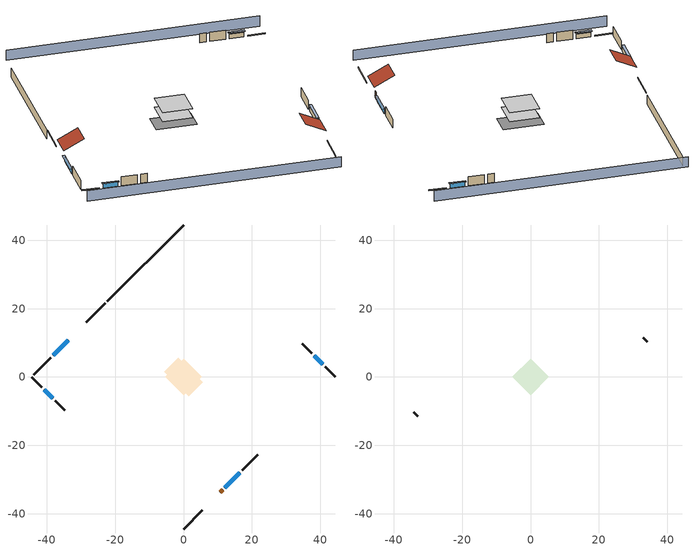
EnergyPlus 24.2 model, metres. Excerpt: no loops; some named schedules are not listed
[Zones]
conditioned space
 floor adiabatic (AdiabaticFloorConstruction): -5.34,0 0,5.34 5.34,0 0,-5.34 z0.3
 floor foundation (Slab1 construction): -5.57,1.59 -1.59,5.57 5.57,-1.59 1.59,-5.57 z-2.13
 wall outside (RimJoist1 construction): -22.94,21.56 -28.46,16.05 z0.3:0.61
 wall outside (RimJoist2 construction): 44.51,0 41.45,3.06 z0.3:0.61
 wall outside (RimJoist3 construction): 0,-44.51 5.52,-38.99 z0.3:0.61
 wall outside (RimJoist4 construction): -44.51,0 -41.45,-3.06 z0.3:0.61
 wall outside (AdiabaticWallConstruction 1): 10.82,-33.68 11.47,-33.04 z0.3:2.34
 wall outside (AdiabaticWallConstruction): -33.77,10.74 -38.18,6.33 / 12.13,-32.38 16.54,-27.97 z0.3:1.49; 40.79,3.72 38.28,6.23 / -40.79,-3.72 -38.28,-6.23 z0.3:1.46
 wall outside (Wall1 construction): -38.83,5.67 -43.85,0.66 z0.3:2.74
 wall outside (Wall2 construction): 37.62,6.89 34.83,9.68 z0.3:2.74
 wall outside (Wall3 construction): 17.19,-27.31 21.67,-22.83 z0.3:2.74
 wall outside (Wall4 construction): -37.62,-6.89 -34.83,-9.68 z0.3:2.74
 wall foundation (FoundationWall1 construction): 0,44.51 -22.29,22.22 z-2.13:0.3
 window (WindowConstruction): -33.77,10.74 -38.18,6.33 z0.3:1.49
 window (WindowConstruction 1): 40.79,3.72 38.28,6.23 z0.3:1.46
 window (WindowConstruction 2): 12.13,-32.38 16.54,-27.97 z0.3:1.49
 window (WindowConstruction 3): -40.79,-3.72 -38.28,-6.23 z0.3:1.46
 door (Door): 10.82,-33.68 11.47,-33.04 z0.3:2.34
 ceiling adiabatic (AdiabaticFloorConstruction): 0,-5.34 5.34,0 0,5.34 -5.34,0 z0.3
attic - vented
 floor to conditioned space (Floor1 construction Reversed): -5.34,0 0,5.34 5.34,0 0,-5.34 z2.74
 wall outside (Wall5 construction): 34.17,10.33 33.03,11.48 z0.3:2.74
 wall outside (Wall6 construction): -34.17,-10.33 -33.03,-11.48 z0.3:2.74
 roof outside (Roof1 construction): -33.11,11.4,2.74 -29.54,7.83,5.27 -25.55,11.82,5.27 -29.12,15.39,2.74
 roof outside (Roof2 construction): 10.17,-34.34,2.74 6.6,-30.77,5.27 2.6,-34.76,5.27 6.17,-38.33,2.74
shading: -47.74,-3.23 -3.23,-47.74 / 47.74,3.23 3.23,47.74 z0:2.74; -38.39,6.11 -33.55,10.96 -33.98,11.39 -38.82,6.55 z1.8; 38.06,6.45 41,3.5 41.44,3.93 38.49,6.88 z1.77; 16.75,-27.75 11.91,-32.59 12.34,-33.03 17.18,-28.18 z1.8; -38.06,-6.45 -41,-3.5 -41.44,-3.93 -38.49,-6.88 z1.77
[Building]
Building 1: Terrain=Suburbs
[Site:Location]
Portland Intl Arpt_OR: Latitude {deg}=45.59; Longitude {deg}=-122.6; Time Zone {hr}=-8; Elevation {m}=33; Keep Site Location Information=Yes
[Site:GroundTemperature:Shallow]
10.2558, 8.96328, 8.85977, 9.47314, 11.9355, 14.3863, 16.5111, 17.8571, 17.9714, 16.8767, 14.8061, 12.4304
[Site:WaterMainsTemperature]
Calculation Method=Schedule; Temperature Schedule=mains temperature schedule
[Material] Roughness=Rough; Thermal Absorptance=0.9
Name | Thickness {m} | Conductivity {W/m-K} | Density {kg/m3} | Specific Heat {J/kg-K} | Solar Absorptance | Visible Absorptance
ceiling stud and cavity | 0.1397 | 0.118061 | 65.682 | 1177.47 | 0.7 | 0.7
concrete 4.0 in. | 0.1016 | 1.803125 | 2242.8 | 837.4 | 0.7 | 0.7
concrete 8.0 in. | 0.2032 | 1.803125 | 2242.8 | 837.4 | 0.7 | 0.7
door material | 0.04445 | 0.0612267 | 512.64 | 1214.23 | 0.7 | 0.7
floor covering | 0.0127 | 0.0450781 | 54.468 | 1339.84 | 0.9 | 0.9
floor covering 1 | 0.0127 | 0.0433444 | 54.468 | 1339.84 | 0.6 | 0.6
floor rigid ins; wall rigid ins | 0.512978 | 0.029427 | 32.04 | 1214.23 | 0.7 | 0.7
floor stud and cavity | 0.1397 | 1.75129 | 37.0049 | 1207.88 | 0.7 | 0.7
furniture material conditioned space 1 | 0.1524 | 0.115458 | 640.8 | 1214.23 | 0.6 | 0.6
gypsum board | 0.0127 | 0.160291 | 801 | 837.4 | 0.6 | 0.6
gypsum board 1 | 0.0127 | 0.160291 | 801 | 837.4 | 0.7 | 0.7
osb sheathing 0.5 in. | 0.0127 | 0.115458 | 512.64 | 1214.23 | 0.6 | 0.6
osb sheathing 0.5 in. 1 | 0.0127 | 0.115458 | 512.64 | 1214.23 | 0.7 | 0.7
osb sheathing 0.75 in. | 0.01905 | 0.115458 | 512.64 | 1214.23 | 0.7 | 0.7
rim joist stud and cavity | 0.0508 | 0.178688 | 50.32683 | 1063.81 | 0.6 | 0.6
roof rigid ins | 0.00329814 | 0.029427 | 32.04 | 1214.23 | 0.7 | 0.7
slate or tile shingles | 0.01905 | 0.840978 | 1899.972 | 799.717 | 0.75 | 0.75
wall stud and cavity | 0.1397 | 0.550994 | 139.0536 | 1170.24 | 0.7 | 0.7
wall stud and cavity 1 | 0.1397 | 0.727959 | 139.0536 | 1170.24 | 0.6 | 0.6
wall stud and cavity 2 | 0.0889 | 0.380278 | 52.3479 | 1209.89 | 0.7 | 0.7
wall stud and cavity 3 | 0.0889 | 0.391764 | 83.0341 | 1211.67 | 0.7 | 0.7
wood siding | 0.0254 | 0.102417 | 544.68 | 1172.36 | 0.85 | 0.85
wood siding 1; wood siding 2 | 0.0254 | 0.102417 | 544.68 | 1172.36 | 0.7 | 0.7
[WindowMaterial:SimpleGlazingSystem]
WindowMaterial: U-Factor {W/m2-K}=2.15764; Solar Heat Gain Coefficient=0.44
[Construction]
AdiabaticFloorConstruction: floor stud and cavity, floor rigid ins, osb sheathing 0.75 in., floor covering 1
AdiabaticWallConstruction: wood siding 1, wall rigid ins, wall stud and cavity 2, gypsum board
AdiabaticWallConstruction 1: wood siding 2, wall rigid ins, wall stud and cavity 2, gypsum board
Door: door material
Floor1 construction Reversed: gypsum board, ceiling stud and cavity
FoundationWall1 construction: concrete 8.0 in., gypsum board 1
furniture construction conditioned space 1: furniture material conditioned space 1
PartitionWallConstruction: gypsum board, wall stud and cavity 3, gypsum board
RimJoist1 construction; RimJoist2 construction; RimJoist3 construction; RimJoist4 construction: wood siding, rim joist stud and cavity
Roof1 construction; Roof2 construction: slate or tile shingles, roof rigid ins, osb sheathing 0.5 in.
Slab1 construction: concrete 4.0 in., floor covering
Wall1 construction; Wall2 construction; Wall3 construction; Wall4 construction: wood siding, osb sheathing 0.5 in. 1, wall stud and cavity, gypsum board
Wall5 construction; Wall6 construction: wood siding, osb sheathing 0.5 in. 1, wall stud and cavity 1
WindowConstruction; WindowConstruction 1; WindowConstruction 2; WindowConstruction 3: WindowMaterial
[Zone] Multiplier=1; Part of Total Floor Area=Yes
Name | Volume {m3}
attic - vented | 32.1115
conditioned space | 278.185
[Space]
Name | Zone | Volume {m3}
attic - vented 1 | attic - vented | 32.1115
conditioned space 1 | conditioned space | 278.185
[ZoneInfiltration:EffectiveLeakageArea]
infil attic - vented 1: Zone or Space=attic - vented 1; Schedule=Always On Discrete; Effective Air Leakage Area {cm2}=1901.23; Stack Coefficient=0.000117438; Wind Coefficient=3.29481e-05
[ZoneMixing]
whole house fan mix: Zone or Space=attic - vented; Schedule=Always On Continuous; Design Flow Rate Calculation Method=Flow/Zone; Design Flow Rate {m3/s}=0; Source Zone or Space=conditioned space
[SurfaceProperty:ExposedFoundationPerimeter]
Slab1: Exposed Perimeter Calculation Method=TotalExposedPerimeter; Total Exposed Perimeter {m}=31.51632
[SurfaceProperty:IncidentSolarMultiplier] Incident Solar Multiplier=1; Incident Solar Multiplier Schedule=trans schedule winter=0.85 summer=0.7
Window1; Window2; Window3; Window4
[InternalMass] Zone or ZoneList=conditioned space; Space or SpaceList=conditioned space 1
Name | Construction | Surface Area {m2}
furniture mass conditioned space 1 | furniture construction conditioned space 1 | 45.63397
partition wall mass | PartitionWallConstruction | 114.085
[Lights]
interior lighting: Zone or ZoneList or Space or SpaceList=conditioned space 1; Schedule=lighting_interior; Design Level Calculation Method=LightingLevel; Lighting Level {W}=287.662; Return Air Fraction=0; Fraction Radiant=0.6; Fraction Visible=0.2; Fraction Replaceable=1
[People]
occupants: Zone or ZoneList or Space or SpaceList=conditioned space 1; Number of People Schedule=occupants; Number of People Calculation Method=People; Number of People=5; Fraction Radiant=0.314171; Sensible Heat Fraction=0.56303; Activity Level Schedule=occupants activity schedule; Carbon Dioxide Generation Rate {m3/s-W}=0; Enable ASHRAE 55 Comfort Warnings=No; Mean Radiant Temperature Calculation Type=EnclosureAveraged
[ElectricEquipment] Zone or ZoneList or Space or SpaceList=conditioned space 1; Design Level Calculation Method=EquipmentLevel
Name | Schedule | Design Level {W} | Fraction Latent | Fraction Radiant | Fraction Lost
ceiling fan | ceiling_fan | 17.5701 | 0 | 0.558 | 0
clothes dryer | clothes_dryer | 2657.84 | 0.015 | 0.081 | 0.85
clothes washer | clothes_washer | 278.563 | 0.03 | 0.162 | 0.7
cooking range | cooking_range | 69.733 | 0.16 | 0.384 | 0.2
fridge | fridge schedule | 43.7215 | 0 | 0.6 | 0
fridge 1 | fridge schedule 1 | 80.4475 | 0 | 0.6 | 0
mech vent bath fan 0 | mech vent bath fan 0 schedule | 15 | 0 | 0 | 1
mech vent house fan | mech vent house fan schedule | 0 | 0 | 0 | 1
mech vent house fan cfis | mech vent house fan cfis schedule | 0 | 0 | 0 | 0
mech vent range fan 0 | mech vent range fan 0 schedule | 30 | 0 | 0 | 1
misc plug loads | plug_loads_other | 424.016 | 0.021 | 0.558 | 0.049
misc tv | plug_loads_tv | 701.843 | 0 | 0.6 | 0
whole house fan | Always On Discrete | 0 | 0 | 0 | 1
[OtherEquipment] Zone or ZoneList or Space or SpaceList=conditioned space 1; Design Level Calculation Method=EquipmentLevel
Name | Fuel Type | Schedule | Design Level {W} | Fraction Latent | Fraction Radiant | Fraction Lost
clothes dryer 1 | Electricity | clothes_dryer | 0 | 0.015 | 0.081 | 0.85
cooking range 1 | NaturalGas | cooking_range | 2043.67 | 0.16 | 0.384 | 0.2
general water use latent | None | general water use schedule | 99.529 | 1 | 0 | 0
general water use sensible | None | general water use schedule | -98.09 | 0 | 0.6 | 0
mech vent house fan latent load; water heater lat | None | Always On Discrete | 0 | 1 | 0 | 0
mech vent house fan sensible load; water heater sens | None | Always On Discrete | 0 | 0 | 0 | 0
water heater energy adjustment1 | Electricity | Always On Discrete | 0.01 | 0 | 0 | 1
[ZoneInfiltration:DesignFlowRate] Zone or ZoneList or Space or SpaceList=conditioned space 1; Schedule=Always On Discrete; Design Flow Rate Calculation Method=Flow/Zone; Design Flow Rate {m3/s}=0
infil flow; natural vent flow; whole house fan flow
[Foundation:Kiva]
Foundation Kiva 1: Initial Indoor Air Temperature {C}=21.1111; Wall Height Above Grade {m}=0.3048; Wall Depth Below Slab {m}=0.2032
[Foundation:Kiva:Settings]
Soil Conductivity {W/m-K}=1.3848; Soil Density {kg/m3}=1842.3; Soil Specific Heat {J/kg-K}=418.7; Ground Solar Absorptivity=0.9; Ground Thermal Absorptivity=0.9; Ground Surface Roughness {m}=0.03; Far-Field Width {m}=40; Deep-Ground Boundary Condition=ZeroFlux; Deep-Ground Depth {m}=40; Minimum Cell Dimension {m}=0.2; Maximum Cell Growth Coefficient=3; Simulation Timestep=Timestep
[Exterior:Lights]
exterior lighting: Schedule=exterior lighting schedule; Design Level {W}=9.28603
[EnergyManagementSystem:GlobalVariable]
infil_program_Qfan
infil_program_Qinf
natural_vent_program_Qnv
natural_vent_program_Qwhf
[EnergyManagementSystem:Sensor]
Name | Output:Variable or Output:Meter Index Key | Output:Variable or Output:Meter
airflow_gain | infil flow | Infiltration Sensible Heat Gain Energy
airflow_gain_1 | natural vent flow | Infiltration Sensible Heat Gain Energy
airflow_gain_2 | whole house fan flow | Infiltration Sensible Heat Gain Energy
airflow_loss | infil flow | Infiltration Sensible Heat Loss Energy
airflow_loss_1 | natural vent flow | Infiltration Sensible Heat Loss Energy
airflow_loss_2 | whole house fan flow | Infiltration Sensible Heat Loss Energy
clg_load_cond |  | Cooling:EnergyTransfer:Zone:CONDITIONED SPACE
clg_sp_s; clg_sp_s_1 | cooling setpoint | Schedule Value
clothes_dryer_exhaust_0_sch_s | clothes_dryer | Schedule Value
cool_season | cooling season schedule | Schedule Value
htg_load_cond |  | Heating:EnergyTransfer:Zone:CONDITIONED SPACE
htg_sp_s; htg_sp_s_1 | heating setpoint | Schedule Value
ig_ee_conv | ceiling fan | Electric Equipment Convective Heating Energy
ig_ee_conv_1 | clothes dryer | Electric Equipment Convective Heating Energy
ig_ee_conv_3 | cooking range | Electric Equipment Convective Heating Energy
ig_ee_conv_4 | fridge | Electric Equipment Convective Heating Energy
ig_ee_conv_5 | fridge 1 | Electric Equipment Convective Heating Energy
ig_ee_conv_6 | misc plug loads | Electric Equipment Convective Heating Energy
ig_ee_conv_7 | misc tv | Electric Equipment Convective Heating Energy
ig_ee_conv_8 | whole house fan | Electric Equipment Convective Heating Energy
ig_ee_rad | ceiling fan | Electric Equipment Radiant Heating Energy
ig_ee_rad_1 | clothes dryer | Electric Equipment Radiant Heating Energy
ig_ee_rad_3 | cooking range | Electric Equipment Radiant Heating Energy
ig_ee_rad_4 | fridge | Electric Equipment Radiant Heating Energy
ig_ee_rad_5 | fridge 1 | Electric Equipment Radiant Heating Energy
ig_ee_rad_6 | misc plug loads | Electric Equipment Radiant Heating Energy
ig_ee_rad_7 | misc tv | Electric Equipment Radiant Heating Energy
ig_ee_rad_8 | whole house fan | Electric Equipment Radiant Heating Energy
ig_lgt_conv | interior lighting | Lights Convective Heating Energy
ig_lgt_rad | interior lighting | Lights Radiant Heating Energy
ig_lgt_vis | interior lighting | Lights Visible Radiation Heating Energy
ig_oe_conv | clothes dryer 1 | Other Equipment Convective Heating Energy
ig_oe_conv_1 | cooking range 1 | Other Equipment Convective Heating Energy
ig_oe_conv_2 | general water use latent | Other Equipment Convective Heating Energy
ig_oe_conv_3 | general water use sensible | Other Equipment Convective Heating Energy
ig_oe_conv_4 | water heater energy adjustment1 | Other Equipment Convective Heating Energy
ig_oe_conv_5 | water heater lat | Other Equipment Convective Heating Energy
ig_oe_conv_6 | water heater sens | Other Equipment Convective Heating Energy
ig_oe_rad | clothes dryer 1 | Other Equipment Radiant Heating Energy
ig_oe_rad_1 | cooking range 1 | Other Equipment Radiant Heating Energy
ig_oe_rad_2 | general water use latent | Other Equipment Radiant Heating Energy
ig_oe_rad_3 | general water use sensible | Other Equipment Radiant Heating Energy
ig_oe_rad_4 | water heater energy adjustment1 | Other Equipment Radiant Heating Energy
ig_oe_rad_5 | water heater lat | Other Equipment Radiant Heating Energy
ig_oe_rad_6 | water heater sens | Other Equipment Radiant Heating Energy
ig_ppl_conv | occupants | People Convective Heating Energy
ig_ppl_rad | occupants | People Radiant Heating Energy
im_conv | furniture mass conditioned space 1 | Surface Inside Face Convection Heat Gain Energy
im_conv_1 | partition wall mass | Surface Inside Face Convection Heat Gain Energy
im_ig | furniture mass conditioned space 1 | Surface Inside Face Internal Gains Radiation Heat Gain Energy
im_ig_1 | partition wall mass | Surface Inside Face Internal Gains Radiation Heat Gain Energy
im_lgt | furniture mass conditioned space 1 | Surface Inside Face Lights Radiation Heat Gain Energy
im_lgt_1 | partition wall mass | Surface Inside Face Lights Radiation Heat Gain Energy
im_sol | furniture mass conditioned space 1 | Surface Inside Face Solar Radiation Heat Gain Energy
im_sol_1 | partition wall mass | Surface Inside Face Solar Radiation Heat Gain Energy
im_surf | furniture mass conditioned space 1 | Surface Inside Face Net Surface Thermal Radiation Heat Gain Energy
im_surf_1 | partition wall mass | Surface Inside Face Net Surface Thermal Radiation Heat Gain Energy
mech_vent_bath_fan_0_sch_s | mech vent bath fan 0 schedule | Schedule Value
mech_vent_range_fan_0_sch_s | mech vent range fan 0 schedule | Schedule Value
mv_conv | mech vent bath fan 0 | Electric Equipment Convective Heating Energy
mv_conv_1 | mech vent house fan | Electric Equipment Convective Heating Energy
mv_conv_2 | mech vent house fan cfis | Electric Equipment Convective Heating Energy
mv_conv_3 | mech vent range fan 0 | Electric Equipment Convective Heating Energy
mv_conv_4 | mech vent house fan latent load | Other Equipment Convective Heating Energy
mv_conv_5 | mech vent house fan sensible load | Other Equipment Convective Heating Energy
mv_rad | mech vent bath fan 0 | Electric Equipment Radiant Heating Energy
mv_rad_1 | mech vent house fan | Electric Equipment Radiant Heating Energy
mv_rad_2 | mech vent house fan cfis | Electric Equipment Radiant Heating Energy
mv_rad_3 | mech vent range fan 0 | Electric Equipment Radiant Heating Energy
mv_rad_4 | mech vent house fan latent load | Other Equipment Radiant Heating Energy
mv_rad_5 | mech vent house fan sensible load | Other Equipment Radiant Heating Energy
natural_vent_s | natural vent schedule | Schedule Value
out_pb_s |  | Site Outdoor Air Barometric Pressure
out_wt_s |  | Site Outdoor Air Humidity Ratio
site_vw_s |  | Site Wind Speed
ss_back_out | Window1 | Surface Window Shortwave from Zone Back Out Window Heat Transfer Rate
ss_back_out_1 | Window2 | Surface Window Shortwave from Zone Back Out Window Heat Transfer Rate
ss_back_out_2 | Window3 | Surface Window Shortwave from Zone Back Out Window Heat Transfer Rate
ss_back_out_3 | Window4 | Surface Window Shortwave from Zone Back Out Window Heat Transfer Rate
ss_conv | Door1 | Surface Inside Face Convection Heat Gain Energy
ss_conv_1 | Window1 | Surface Inside Face Convection Heat Gain Energy
ss_conv_2 | Window2 | Surface Inside Face Convection Heat Gain Energy
ss_conv_3 | Window3 | Surface Inside Face Convection Heat Gain Energy
ss_conv_4 | Window4 | Surface Inside Face Convection Heat Gain Energy
ss_ig | Door1 | Surface Inside Face Internal Gains Radiation Heat Gain Energy
ss_ig_1 | Window1 | Surface Inside Face Internal Gains Radiation Heat Gain Energy
ss_ig_2 | Window2 | Surface Inside Face Internal Gains Radiation Heat Gain Energy
ss_ig_3 | Window3 | Surface Inside Face Internal Gains Radiation Heat Gain Energy
ss_ig_4 | Window4 | Surface Inside Face Internal Gains Radiation Heat Gain Energy
ss_lgt | Door1 | Surface Inside Face Lights Radiation Heat Gain Energy
ss_sol | Door1 | Surface Inside Face Solar Radiation Heat Gain Energy
ss_surf | Door1 | Surface Inside Face Net Surface Thermal Radiation Heat Gain Energy
ss_surf_1 | Window1 | Surface Inside Face Net Surface Thermal Radiation Heat Gain Energy
ss_surf_2 | Window2 | Surface Inside Face Net Surface Thermal Radiation Heat Gain Energy
ss_surf_3 | Window3 | Surface Inside Face Net Surface Thermal Radiation Heat Gain Energy
ss_surf_4 | Window4 | Surface Inside Face Net Surface Thermal Radiation Heat Gain Energy
ss_trans_in | Window1 | Surface Window Transmitted Solar Radiation Rate
ss_trans_in_1 | Window2 | Surface Window Transmitted Solar Radiation Rate
ss_trans_in_2 | Window3 | Surface Window Transmitted Solar Radiation Rate
ss_trans_in_3 | Window4 | Surface Window Transmitted Solar Radiation Rate
ss_trans_out | Window1 | Surface Inside Face Initial Transmitted Diffuse Transmitted Out Window Solar Radiation Rate
ss_trans_out_1 | Window2 | Surface Inside Face Initial Transmitted Diffuse Transmitted Out Window Solar Radiation Rate
ss_trans_out_2 | Window3 | Surface Inside Face Initial Transmitted Diffuse Transmitted Out Window Solar Radiation Rate
ss_trans_out_3 | Window4 | Surface Inside Face Initial Transmitted Diffuse Transmitted Out Window Solar Radiation Rate
s_conv | Floor1 | Surface Inside Face Convection Heat Gain Energy
s_conv_1 | FoundationWall1 | Surface Inside Face Convection Heat Gain Energy
s_conv_10 | Wall2 | Surface Inside Face Convection Heat Gain Energy
s_conv_11 | Wall3 | Surface Inside Face Convection Heat Gain Energy
s_conv_12 | Wall4 | Surface Inside Face Convection Heat Gain Energy
s_conv_2 | inferred conditioned ceiling | Surface Inside Face Convection Heat Gain Energy
s_conv_3 | inferred conditioned floor | Surface Inside Face Convection Heat Gain Energy
s_conv_4 | RimJoist1 | Surface Inside Face Convection Heat Gain Energy
s_conv_5 | RimJoist2 | Surface Inside Face Convection Heat Gain Energy
s_conv_6 | RimJoist3 | Surface Inside Face Convection Heat Gain Energy
s_conv_7 | RimJoist4 | Surface Inside Face Convection Heat Gain Energy
s_conv_8 | Slab1 | Surface Inside Face Convection Heat Gain Energy
s_conv_9 | Wall1 | Surface Inside Face Convection Heat Gain Energy
s_ig | Floor1 | Surface Inside Face Internal Gains Radiation Heat Gain Energy
s_ig_1 | FoundationWall1 | Surface Inside Face Internal Gains Radiation Heat Gain Energy
s_ig_10 | Wall2 | Surface Inside Face Internal Gains Radiation Heat Gain Energy
s_ig_11 | Wall3 | Surface Inside Face Internal Gains Radiation Heat Gain Energy
s_ig_12 | Wall4 | Surface Inside Face Internal Gains Radiation Heat Gain Energy
s_ig_2 | inferred conditioned ceiling | Surface Inside Face Internal Gains Radiation Heat Gain Energy
s_ig_3 | inferred conditioned floor | Surface Inside Face Internal Gains Radiation Heat Gain Energy
s_ig_4 | RimJoist1 | Surface Inside Face Internal Gains Radiation Heat Gain Energy
s_ig_5 | RimJoist2 | Surface Inside Face Internal Gains Radiation Heat Gain Energy
s_ig_6 | RimJoist3 | Surface Inside Face Internal Gains Radiation Heat Gain Energy
s_ig_7 | RimJoist4 | Surface Inside Face Internal Gains Radiation Heat Gain Energy
s_ig_8 | Slab1 | Surface Inside Face Internal Gains Radiation Heat Gain Energy
s_ig_9 | Wall1 | Surface Inside Face Internal Gains Radiation Heat Gain Energy
s_lgt | Floor1 | Surface Inside Face Lights Radiation Heat Gain Energy
s_lgt_1 | FoundationWall1 | Surface Inside Face Lights Radiation Heat Gain Energy
s_lgt_10 | Wall2 | Surface Inside Face Lights Radiation Heat Gain Energy
s_lgt_11 | Wall3 | Surface Inside Face Lights Radiation Heat Gain Energy
s_lgt_12 | Wall4 | Surface Inside Face Lights Radiation Heat Gain Energy
s_lgt_2 | inferred conditioned ceiling | Surface Inside Face Lights Radiation Heat Gain Energy
s_lgt_3 | inferred conditioned floor | Surface Inside Face Lights Radiation Heat Gain Energy
s_lgt_4 | RimJoist1 | Surface Inside Face Lights Radiation Heat Gain Energy
s_lgt_5 | RimJoist2 | Surface Inside Face Lights Radiation Heat Gain Energy
s_lgt_6 | RimJoist3 | Surface Inside Face Lights Radiation Heat Gain Energy
s_lgt_7 | RimJoist4 | Surface Inside Face Lights Radiation Heat Gain Energy
s_lgt_8 | Slab1 | Surface Inside Face Lights Radiation Heat Gain Energy
s_lgt_9 | Wall1 | Surface Inside Face Lights Radiation Heat Gain Energy
s_sol | Floor1 | Surface Inside Face Solar Radiation Heat Gain Energy
s_sol_1 | FoundationWall1 | Surface Inside Face Solar Radiation Heat Gain Energy
s_sol_10 | Wall2 | Surface Inside Face Solar Radiation Heat Gain Energy
s_sol_11 | Wall3 | Surface Inside Face Solar Radiation Heat Gain Energy
s_sol_12 | Wall4 | Surface Inside Face Solar Radiation Heat Gain Energy
s_sol_2 | inferred conditioned ceiling | Surface Inside Face Solar Radiation Heat Gain Energy
s_sol_3 | inferred conditioned floor | Surface Inside Face Solar Radiation Heat Gain Energy
s_sol_4 | RimJoist1 | Surface Inside Face Solar Radiation Heat Gain Energy
s_sol_5 | RimJoist2 | Surface Inside Face Solar Radiation Heat Gain Energy
s_sol_6 | RimJoist3 | Surface Inside Face Solar Radiation Heat Gain Energy
s_sol_7 | RimJoist4 | Surface Inside Face Solar Radiation Heat Gain Energy
s_sol_8 | Slab1 | Surface Inside Face Solar Radiation Heat Gain Energy
s_sol_9 | Wall1 | Surface Inside Face Solar Radiation Heat Gain Energy
s_surf | Floor1 | Surface Inside Face Net Surface Thermal Radiation Heat Gain Energy
s_surf_1 | FoundationWall1 | Surface Inside Face Net Surface Thermal Radiation Heat Gain Energy
s_surf_10 | Wall2 | Surface Inside Face Net Surface Thermal Radiation Heat Gain Energy
s_surf_11 | Wall3 | Surface Inside Face Net Surface Thermal Radiation Heat Gain Energy
s_surf_12 | Wall4 | Surface Inside Face Net Surface Thermal Radiation Heat Gain Energy
s_surf_2 | inferred conditioned ceiling | Surface Inside Face Net Surface Thermal Radiation Heat Gain Energy
s_surf_3 | inferred conditioned floor | Surface Inside Face Net Surface Thermal Radiation Heat Gain Energy
s_surf_4 | RimJoist1 | Surface Inside Face Net Surface Thermal Radiation Heat Gain Energy
s_surf_5 | RimJoist2 | Surface Inside Face Net Surface Thermal Radiation Heat Gain Energy
s_surf_6 | RimJoist3 | Surface Inside Face Net Surface Thermal Radiation Heat Gain Energy
s_surf_7 | RimJoist4 | Surface Inside Face Net Surface Thermal Radiation Heat Gain Energy
s_surf_8 | Slab1 | Surface Inside Face Net Surface Thermal Radiation Heat Gain Energy
s_surf_9 | Wall1 | Surface Inside Face Net Surface Thermal Radiation Heat Gain Energy
water_heater_T_set | water heater setpoint | Schedule Value
[EnergyManagementSystem:Actuator]
Name | Actuated Component Unique | Actuated Component Type | Actuated Component Control Type
fridge_schedule_1_act | fridge schedule 1 | Schedule:Constant | Schedule Value
fridge_schedule_act | fridge schedule | Schedule:Constant | Schedule Value
infil_flow_act | infil flow | Zone Infiltration | Air Exchange Flow Rate
mech_vent_house_fan_cfis_act | mech vent house fan cfis | ElectricEquipment | Electricity Rate
mech_vent_house_fan_latent_load_act | mech vent house fan latent load | OtherEquipment | Power Level
mech_vent_house_fan_sensible_load_act | mech vent house fan sensible load | OtherEquipment | Power Level
natural_vent_flow_act | natural vent flow | Zone Infiltration | Air Exchange Flow Rate
water_heater_HPWHSchedOverride | water heater setpoint | Schedule:Constant | Schedule Value
water_heater_hpwh_ec_adj_act | water heater energy adjustment1 | OtherEquipment | Power Level
water_heater_lat_act | water heater lat | OtherEquipment | Power Level
water_heater_LESchedOverride | water heater BottomElementSetpoint | Schedule:Constant | Schedule Value
water_heater_sens_act | water heater sens | OtherEquipment | Power Level
water_heater_UESchedOverride | water heater TopElementSetpoint | Schedule:Constant | Schedule Value
whole_house_fan_act | whole house fan | ElectricEquipment | Electricity Rate
whole_house_fan_flow_act | whole house fan flow | Zone Infiltration | Air Exchange Flow Rate
whole_house_fan_mix_act | whole house fan mix | ZoneMixing | Air Exchange Flow Rate
